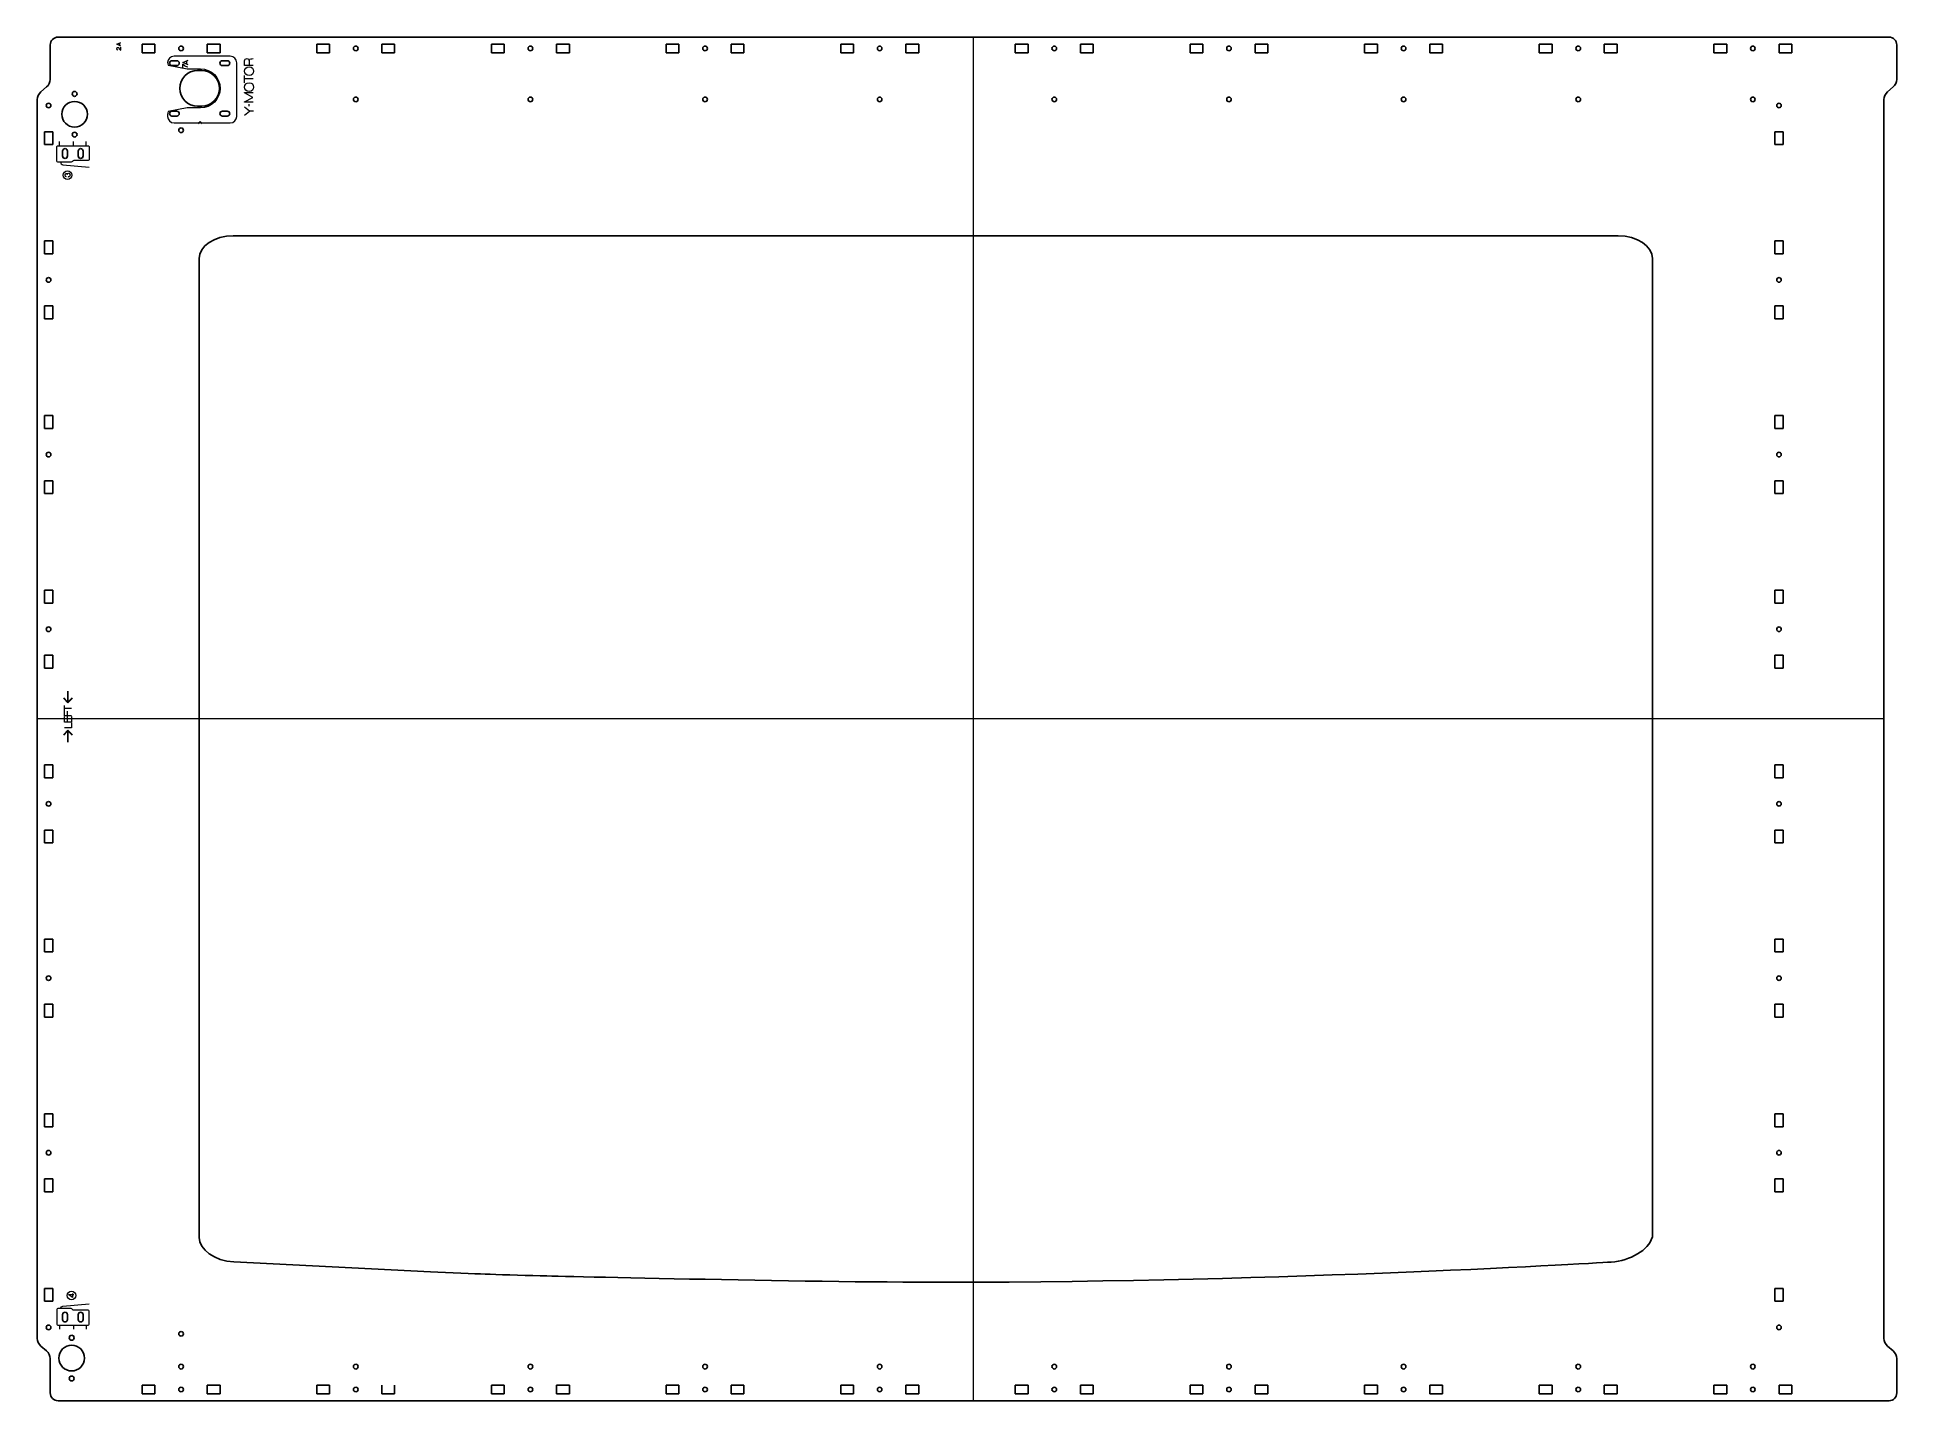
# Model space of a CAD drawing. Header units: millimetres. Extents: x 69 to 1212, y 13 to 851.
import ezdxf

# ---------------------------------------------------------------- set-up
doc = ezdxf.new("R2010")
doc.units = ezdxf.units.MM
for name, color, linetype, lineweight in [('Cuts', 1, 'Continuous', 0), ('Referance lines', 2, 'Continuous', 0), ('text', 5, 'Continuous', 0)]:
    doc.layers.add(name, color=color, linetype=linetype, lineweight=lineweight)

msp = doc.modelspace()

# ---------------------------------------------------------------- linework, layer by layer
at = {"layer": 'Cuts', "color": 1, "lineweight": 25}
for p, q in [((81.9, 850.7), (1207.3, 850.7)), ((133.6, 841.1), (133.6, 846.3)), ((133.6, 846.3), (141.5, 846.3)), ((141.5, 841.1), (141.5, 846.3)), ((173.6, 841.1), (173.6, 846.3)), ((173.6, 846.3), (181.5, 846.3)), ((181.5, 841.1), (181.5, 846.3)), ((241, 841.1), (241, 846.3)), ((241, 846.3), (248.8, 846.3)), ((248.8, 841.1), (248.8, 846.3)), ((281, 841.1), (281, 846.3)), ((281, 846.3), (288.8, 846.3)), ((288.8, 841.1), (288.8, 846.3)), ((348.3, 841.1), (348.3, 846.3)), ((348.3, 846.3), (356.2, 846.3)), ((356.2, 841.1), (356.2, 846.3)), ((388.3, 841.1), (388.3, 846.3)), ((388.3, 846.3), (396.2, 846.3)), ((396.2, 841.1), (396.2, 846.3)), ((455.6, 841.1), (455.6, 846.3)), ((455.6, 846.3), (463.5, 846.3)), ((463.5, 841.1), (463.5, 846.3)), ((495.6, 841.1), (495.6, 846.3)), ((495.6, 846.3), (503.5, 846.3)), ((503.5, 841.1), (503.5, 846.3)), ((563, 841.1), (563, 846.3)), ((563, 846.3), (570.9, 846.3)), ((570.9, 841.1), (570.9, 846.3)), ((603, 841.1), (603, 846.3)), ((603, 846.3), (610.9, 846.3)), ((610.9, 841.1), (610.9, 846.3)), ((670.3, 841.1), (670.3, 846.3)), ((670.3, 846.3), (678.2, 846.3)), ((678.2, 841.1), (678.2, 846.3)), ((710.3, 841.1), (710.3, 846.3)), ((710.3, 846.3), (718.2, 846.3)), ((718.2, 841.1), (718.2, 846.3)), ((777.7, 841.1), (777.7, 846.3)), ((777.7, 846.3), (785.5, 846.3)), ((785.5, 841.1), (785.5, 846.3)), ((817.7, 841.1), (817.7, 846.3)), ((817.7, 846.3), (825.5, 846.3)), ((825.5, 841.1), (825.5, 846.3)), ((885, 841.1), (885, 846.3)), ((885, 846.3), (892.9, 846.3)), ((892.9, 841.1), (892.9, 846.3)), ((925, 841.1), (925, 846.3)), ((925, 846.3), (932.9, 846.3)), ((932.9, 841.1), (932.9, 846.3)), ((992.3, 841.1), (992.3, 846.3)), ((992.3, 846.3), (1000.2, 846.3)), ((1000.2, 841.1), (1000.2, 846.3)), ((1032.3, 841.1), (1032.3, 846.3)), ((1032.3, 846.3), (1040.2, 846.3)), ((1040.2, 841.1), (1040.2, 846.3)), ((1099.7, 841.1), (1099.7, 846.3)), ((1099.7, 846.3), (1107.6, 846.3)), ((1107.6, 841.1), (1107.6, 846.3)), ((1139.7, 841.1), (1139.7, 846.3)), ((1139.7, 846.3), (1147.6, 846.3)), ((1147.6, 841.1), (1147.6, 846.3)), ((133.6, 841.1), (141.5, 841.1)), ((173.6, 841.1), (181.5, 841.1)), ((241, 841.1), (248.8, 841.1)), ((281, 841.1), (288.8, 841.1)), ((348.3, 841.1), (356.2, 841.1)), ((388.3, 841.1), (396.2, 841.1)), ((455.6, 841.1), (463.5, 841.1)), ((495.6, 841.1), (503.5, 841.1)), ((563, 841.1), (570.9, 841.1)), ((603, 841.1), (610.9, 841.1)), ((670.3, 841.1), (678.2, 841.1)), ((710.3, 841.1), (718.2, 841.1)), ((777.7, 841.1), (785.5, 841.1)), ((817.7, 841.1), (825.5, 841.1)), ((885, 841.1), (892.9, 841.1)), ((925, 841.1), (932.9, 841.1)), ((992.3, 841.1), (1000.2, 841.1)), ((1032.3, 841.1), (1040.2, 841.1)), ((1099.7, 841.1), (1107.6, 841.1)), ((1139.7, 841.1), (1147.6, 841.1)), ((69.1, 51), (69.1, 812.3)), ((1204.1, 51), (1204.1, 812.3)), ((78.7, 792.6), (73.5, 792.6)), ((73.5, 784.7), (73.5, 792.6)), ((78.7, 784.7), (78.7, 792.6)), ((1142.3, 792.6), (1137.1, 792.6)), ((1137.1, 784.7), (1137.1, 792.6)), ((1142.3, 784.7), (1142.3, 792.6)), ((78.7, 784.7), (73.5, 784.7)), ((1142.3, 784.7), (1137.1, 784.7)), ((78.7, 725.5), (73.5, 725.5)), ((73.5, 717.6), (73.5, 725.5)), ((78.7, 717.6), (78.7, 725.5)), ((400.4, 728.6), (406.6, 728.6)), ((1142.3, 725.5), (1137.1, 725.5)), ((1137.1, 717.6), (1137.1, 725.5)), ((1142.3, 717.6), (1142.3, 725.5)), ((78.7, 717.6), (73.5, 717.6)), ((1142.3, 717.6), (1137.1, 717.6)), ((78.7, 685.5), (73.5, 685.5)), ((73.5, 677.6), (73.5, 685.5)), ((78.7, 677.6), (73.5, 677.6)), ((78.7, 677.6), (78.7, 685.5)), ((1142.3, 685.5), (1137.1, 685.5)), ((1137.1, 677.6), (1137.1, 685.5)), ((1142.3, 677.6), (1137.1, 677.6)), ((1142.3, 677.6), (1142.3, 685.5)), ((78.7, 618.1), (73.5, 618.1)), ((73.5, 610.2), (73.5, 618.1)), ((78.7, 610.2), (78.7, 618.1)), ((1142.3, 618.1), (1137.1, 618.1)), ((1137.1, 618.1), (1137.1, 610.2)), ((1142.3, 610.2), (1142.3, 618.1)), ((78.7, 610.2), (73.5, 610.2)), ((1142.3, 610.2), (1137.1, 610.2)), ((78.7, 578.1), (73.5, 578.1)), ((73.5, 570.2), (73.5, 578.1)), ((78.7, 570.2), (78.7, 578.1)), ((1142.3, 578.1), (1137.1, 578.1)), ((1137.1, 570.2), (1137.1, 578.1)), ((1142.3, 570.2), (1142.3, 578.1)), ((78.7, 570.2), (73.5, 570.2)), ((1142.3, 570.2), (1137.1, 570.2)), ((78.7, 510.8), (73.5, 510.8)), ((73.5, 502.9), (73.5, 510.8)), ((78.7, 502.9), (78.7, 510.8)), ((1142.3, 510.8), (1137.1, 510.8)), ((1137.1, 502.9), (1137.1, 510.8)), ((1142.3, 502.9), (1142.3, 510.8)), ((78.7, 502.9), (73.5, 502.9)), ((1142.3, 502.9), (1137.1, 502.9)), ((78.7, 470.8), (73.5, 470.8)), ((73.5, 462.9), (73.5, 470.8)), ((78.7, 462.9), (78.7, 470.8)), ((1142.3, 470.8), (1137.1, 470.8)), ((1137.1, 462.9), (1137.1, 470.8)), ((1142.3, 462.9), (1142.3, 470.8)), ((78.7, 462.9), (73.5, 462.9)), ((1142.3, 462.9), (1137.1, 462.9)), ((78.7, 403.4), (73.5, 403.4)), ((73.5, 395.6), (73.5, 403.4)), ((78.7, 395.6), (78.7, 403.4)), ((1142.3, 403.4), (1137.1, 403.4)), ((1137.1, 395.6), (1137.1, 403.4)), ((1142.3, 395.6), (1142.3, 403.4)), ((78.7, 395.6), (73.5, 395.6)), ((1142.3, 395.6), (1137.1, 395.6)), ((78.7, 363.4), (73.5, 363.4)), ((73.5, 355.6), (73.5, 363.4)), ((78.7, 355.6), (73.5, 355.6)), ((78.7, 355.6), (78.7, 363.4)), ((1142.3, 363.4), (1137.1, 363.4)), ((1137.1, 355.6), (1137.1, 363.4)), ((1142.3, 355.6), (1137.1, 355.6)), ((1142.3, 355.6), (1142.3, 363.4)), ((78.7, 296.4), (73.5, 296.4)), ((73.5, 288.5), (73.5, 296.4)), ((78.7, 288.5), (73.5, 288.5)), ((78.7, 288.5), (78.7, 296.4)), ((1142.3, 296.4), (1137.1, 296.4)), ((1137.1, 288.5), (1137.1, 296.4)), ((1142.3, 288.5), (1137.1, 288.5)), ((1142.3, 288.5), (1142.3, 296.4)), ((78.7, 256.4), (73.5, 256.4)), ((73.5, 248.5), (73.5, 256.4)), ((78.7, 248.5), (78.7, 256.4)), ((1142.3, 256.4), (1137.1, 256.4)), ((1137.1, 248.5), (1137.1, 256.4)), ((1142.3, 248.5), (1142.3, 256.4)), ((78.7, 248.5), (73.5, 248.5)), ((1142.3, 248.5), (1137.1, 248.5)), ((78.7, 189), (73.5, 189)), ((73.5, 181.1), (73.5, 189)), ((78.7, 181.1), (78.7, 189)), ((1142.3, 189), (1137.1, 189)), ((1137.1, 181.1), (1137.1, 189)), ((1142.3, 181.1), (1142.3, 189)), ((78.7, 181.1), (73.5, 181.1)), ((1142.3, 181.1), (1137.1, 181.1)), ((78.7, 149), (73.5, 149)), ((73.5, 141.1), (73.5, 149)), ((78.7, 141.1), (78.7, 149)), ((1142.3, 149), (1137.1, 149)), ((1137.1, 141.1), (1137.1, 149)), ((1142.3, 141.1), (1142.3, 149)), ((78.7, 141.1), (73.5, 141.1)), ((1142.3, 141.1), (1137.1, 141.1)), ((78.7, 81.7), (73.5, 81.7)), ((73.5, 73.8), (73.5, 81.7)), ((78.7, 73.8), (78.7, 81.7)), ((1142.3, 81.7), (1137.1, 81.7)), ((1137.1, 73.8), (1137.1, 81.7)), ((1142.3, 73.8), (1142.3, 81.7)), ((78.7, 73.8), (73.5, 73.8)), ((1142.3, 73.8), (1137.1, 73.8)), ((81.9, 12.7), (1207.3, 12.7)), ((133.6, 17), (133.6, 22.2)), ((133.6, 22.2), (141.5, 22.2)), ((133.6, 17), (141.5, 17)), ((141.5, 17), (141.5, 22.2)), ((173.6, 17), (173.6, 22.2)), ((173.6, 22.2), (181.5, 22.2)), ((173.6, 17), (181.5, 17)), ((181.5, 17), (181.5, 22.2)), ((241, 17), (241, 22.2)), ((241, 22.2), (248.8, 22.2)), ((241, 17), (248.8, 17)), ((248.8, 17), (248.8, 22.2)), ((281, 17), (281, 22.2)), ((281, 17), (288.8, 17)), ((288.8, 17), (288.8, 22.2)), ((348.3, 17), (348.3, 22.2)), ((348.3, 22.2), (356.2, 22.2)), ((348.3, 17), (356.2, 17)), ((356.2, 17), (356.2, 22.2)), ((388.3, 17), (388.3, 22.2)), ((388.3, 22.2), (396.2, 22.2)), ((388.3, 17), (396.2, 17)), ((396.2, 17), (396.2, 22.2)), ((455.6, 17), (455.6, 22.2)), ((455.6, 22.2), (463.5, 22.2)), ((455.6, 17), (463.5, 17)), ((463.5, 17), (463.5, 22.2)), ((495.6, 17), (495.6, 22.2)), ((495.6, 22.2), (503.5, 22.2)), ((495.6, 17), (503.5, 17)), ((503.5, 17), (503.5, 22.2)), ((563, 17), (563, 22.2)), ((563, 22.2), (570.9, 22.2)), ((563, 17), (570.9, 17)), ((570.9, 17), (570.9, 22.2)), ((603, 17), (603, 22.2)), ((603, 22.2), (610.9, 22.2)), ((603, 17), (610.9, 17)), ((610.9, 17), (610.9, 22.2)), ((670.3, 17), (670.3, 22.2)), ((670.3, 22.2), (678.2, 22.2)), ((670.3, 17), (678.2, 17)), ((678.2, 17), (678.2, 22.2)), ((710.3, 17), (710.3, 22.2)), ((710.3, 22.2), (718.2, 22.2)), ((710.3, 17), (718.2, 17)), ((718.2, 17), (718.2, 22.2)), ((777.7, 17), (777.7, 22.2)), ((777.7, 22.2), (785.5, 22.2)), ((777.7, 17), (785.5, 17)), ((785.5, 17), (785.5, 22.2)), ((817.7, 17), (817.7, 22.2)), ((817.7, 22.2), (825.5, 22.2)), ((817.7, 17), (825.5, 17)), ((825.5, 17), (825.5, 22.2)), ((885, 17), (885, 22.2)), ((885, 22.2), (892.9, 22.2)), ((885, 17), (892.9, 17)), ((892.9, 17), (892.9, 22.2)), ((925, 17), (925, 22.2)), ((925, 22.2), (932.9, 22.2)), ((925, 17), (932.9, 17)), ((932.9, 17), (932.9, 22.2)), ((992.3, 17), (992.3, 22.2)), ((992.3, 22.2), (1000.2, 22.2)), ((992.3, 17), (1000.2, 17)), ((1000.2, 17), (1000.2, 22.2)), ((1032.3, 17), (1032.3, 22.2)), ((1032.3, 22.2), (1040.2, 22.2)), ((1032.3, 17), (1040.2, 17)), ((1040.2, 17), (1040.2, 22.2)), ((1099.7, 17), (1099.7, 22.2)), ((1099.7, 22.2), (1107.6, 22.2)), ((1099.7, 17), (1107.6, 17)), ((1107.6, 17), (1107.6, 22.2)), ((1139.7, 17), (1139.7, 22.2)), ((1139.7, 22.2), (1147.6, 22.2)), ((1139.7, 17), (1147.6, 17)), ((1147.6, 17), (1147.6, 22.2))]:
    msp.add_line(p, q, dxfattribs=at)
for points in [[(77.1, 845.9), (77.1, 824.7), (77.1, 824.7)], [(374.7, 850.7), (81.9, 850.7)], [(1207.3, 850.7), (914.5, 850.7)], [(1212.1, 824.7), (1212.1, 845.9)], [(151.9, 836.2), (154.9, 836.2), (154.9, 836.2)], [(182.9, 836.2), (185.9, 836.2), (185.9, 836.2)], [(154.9, 833.2), (151.9, 833.2)], [(167.7, 830.2), (170.2, 830.2), (170.2, 830.2)], [(185.9, 833.2), (182.9, 833.2)], [(69.1, 812.3), (69.1, 603.3)], [(74.9, 820.1), (71.3, 817)], [(1204.1, 603.3), (1204.1, 812.3)], [(1206.3, 817), (1209.9, 820.1)], [(151.9, 805.2), (154.9, 805.2), (154.9, 805.2)], [(154.9, 802.2), (151.9, 802.2)], [(170.2, 808.3), (167.7, 808.3)], [(182.9, 805.2), (185.9, 805.2), (185.9, 805.2)], [(185.9, 802.2), (182.9, 802.2)], [(84.7, 780.7), (84.7, 777.7)], [(87.7, 777.7), (87.7, 780.7), (87.7, 780.7)], [(94.3, 780.7), (94.3, 777.7)], [(97.3, 777.7), (97.3, 780.7), (97.3, 780.7)], [(189.6, 728.6), (400.4, 728.6)], [(406.6, 728.6), (1040.8, 728.6)], [(168.6, 113.1), (168.6, 714.6)], [(1061.9, 714.6), (1061.9, 113.1), (1061.7, 113)], [(69.1, 260), (69.1, 51)], [(1204.1, 51), (1204.1, 260)], [(310.8, 92), (189.9, 98)], [(84.7, 65.6), (84.7, 62.6)], [(87.7, 62.6), (87.7, 65.6), (87.7, 65.6)], [(94.3, 65.6), (94.3, 62.6)], [(97.3, 62.6), (97.3, 65.6), (97.3, 65.6)], [(71.3, 46.3), (74.9, 43.3)], [(1209.9, 43.3), (1206.3, 46.3)], [(77.1, 38.6), (77.1, 17.5)], [(1212.1, 17.5), (1212.1, 38.6)], [(81.9, 12.7), (374.7, 12.7)], [(914.5, 12.7), (1207.3, 12.7)]]:
    msp.add_lwpolyline(points, dxfattribs=at)
for points in [[(81.9, 850.7), (79.3, 850.7), (77.1, 848.5), (77.1, 845.9)], [(1212.1, 845.9), (1212.1, 848.5), (1209.9, 850.7), (1207.3, 850.7)], [(150.4, 834.7), (150.4, 835.5), (151.1, 836.2), (151.9, 836.2)], [(151.9, 833.2), (151.1, 833.2), (150.4, 833.9), (150.4, 834.7)], [(154.9, 836.2), (155.8, 836.2), (156.4, 835.5), (156.4, 834.7)], [(156.4, 834.7), (156.4, 833.9), (155.8, 833.2), (154.9, 833.2)], [(156.1, 843.7), (156.1, 844.5), (156.8, 845.2), (157.6, 845.2)], [(157.6, 842.3), (156.8, 842.3), (156.1, 842.9), (156.1, 843.7)], [(157.6, 845.2), (158.3, 845.2), (159, 844.5), (159, 843.7)], [(159, 843.7), (159, 842.9), (158.3, 842.3), (157.6, 842.3)], [(181.4, 834.7), (181.4, 835.5), (182.1, 836.2), (182.9, 836.2)], [(182.9, 833.2), (182.1, 833.2), (181.4, 833.9), (181.4, 834.7)], [(185.9, 836.2), (186.8, 836.2), (187.4, 835.5), (187.4, 834.7)], [(187.4, 834.7), (187.4, 833.9), (186.8, 833.2), (185.9, 833.2)], [(263.5, 843.7), (263.5, 844.5), (264.1, 845.2), (264.9, 845.2)], [(264.9, 842.3), (264.1, 842.3), (263.5, 842.9), (263.5, 843.7)], [(264.9, 845.2), (265.7, 845.2), (266.3, 844.5), (266.3, 843.7)], [(266.3, 843.7), (266.3, 842.9), (265.7, 842.3), (264.9, 842.3)], [(370.8, 843.7), (370.8, 844.5), (371.5, 845.2), (372.2, 845.2)], [(372.2, 842.3), (371.5, 842.3), (370.8, 842.9), (370.8, 843.7)], [(372.2, 845.2), (373, 845.2), (373.7, 844.5), (373.7, 843.7)], [(373.7, 843.7), (373.7, 842.9), (373, 842.3), (372.2, 842.3)], [(478.2, 843.7), (478.2, 844.5), (478.8, 845.2), (479.6, 845.2)], [(479.6, 842.3), (478.8, 842.3), (478.2, 842.9), (478.2, 843.7)], [(479.6, 845.2), (480.4, 845.2), (481, 844.5), (481, 843.7)], [(481, 843.7), (481, 842.9), (480.4, 842.3), (479.6, 842.3)], [(585.5, 843.7), (585.5, 844.5), (586.1, 845.2), (586.9, 845.2)], [(586.9, 842.3), (586.1, 842.3), (585.5, 842.9), (585.5, 843.7)], [(586.9, 845.2), (587.7, 845.2), (588.3, 844.5), (588.3, 843.7)], [(588.3, 843.7), (588.3, 842.9), (587.7, 842.3), (586.9, 842.3)], [(692.8, 843.7), (692.8, 844.5), (693.5, 845.2), (694.3, 845.2)], [(694.3, 842.3), (693.5, 842.3), (692.8, 842.9), (692.8, 843.7)], [(694.3, 845.2), (695, 845.2), (695.7, 844.5), (695.7, 843.7)], [(695.7, 843.7), (695.7, 842.9), (695, 842.3), (694.3, 842.3)], [(800.2, 843.7), (800.2, 844.5), (800.8, 845.2), (801.6, 845.2)], [(801.6, 842.3), (800.8, 842.3), (800.2, 842.9), (800.2, 843.7)], [(801.6, 845.2), (802.4, 845.2), (803, 844.5), (803, 843.7)], [(803, 843.7), (803, 842.9), (802.4, 842.3), (801.6, 842.3)], [(907.5, 843.7), (907.5, 844.5), (908.2, 845.2), (908.9, 845.2)], [(908.9, 842.3), (908.2, 842.3), (907.5, 842.9), (907.5, 843.7)], [(908.9, 845.2), (909.7, 845.2), (910.4, 844.5), (910.4, 843.7)], [(910.4, 843.7), (910.4, 842.9), (909.7, 842.3), (908.9, 842.3)], [(1014.9, 843.7), (1014.9, 844.5), (1015.5, 845.2), (1016.3, 845.2)], [(1016.3, 842.3), (1015.5, 842.3), (1014.9, 842.9), (1014.9, 843.7)], [(1016.3, 845.2), (1017.1, 845.2), (1017.7, 844.5), (1017.7, 843.7)], [(1017.7, 843.7), (1017.7, 842.9), (1017.1, 842.3), (1016.3, 842.3)], [(1122.2, 843.7), (1122.2, 844.5), (1122.8, 845.2), (1123.6, 845.2)], [(1123.6, 842.3), (1122.8, 842.3), (1122.2, 842.9), (1122.2, 843.7)], [(1123.6, 845.2), (1124.4, 845.2), (1125, 844.5), (1125, 843.7)], [(1125, 843.7), (1125, 842.9), (1124.4, 842.3), (1123.6, 842.3)], [(77.1, 824.7), (77.1, 823.1), (76.1, 821.1), (74.9, 820.1)], [(156.7, 819.2), (156.7, 825.2), (161.6, 830.2), (167.7, 830.2)], [(170.2, 830.2), (176.2, 830.2), (181.1, 825.2), (181.1, 819.2)], [(1209.9, 820.1), (1211.1, 821.1), (1212.1, 823.1), (1212.1, 824.7)], [(71.3, 817), (70.1, 816), (69.1, 813.9), (69.1, 812.3)], [(92.1, 817.3), (91.3, 817.3), (90.6, 816.7), (90.6, 815.8)], [(90.6, 815.8), (90.6, 815), (91.3, 814.3), (92.1, 814.3)], [(93.6, 815.8), (93.6, 816.7), (92.9, 817.3), (92.1, 817.3)], [(92.1, 814.3), (92.9, 814.3), (93.6, 815), (93.6, 815.8)], [(167.7, 808.3), (161.6, 808.3), (156.7, 813.2), (156.7, 819.2)], [(181.1, 819.2), (181.1, 813.2), (176.2, 808.3), (170.2, 808.3)], [(263.5, 812.5), (263.5, 813.3), (264.1, 813.9), (264.9, 813.9)], [(264.9, 811), (264.1, 811), (263.5, 811.7), (263.5, 812.5)], [(264.9, 813.9), (265.7, 813.9), (266.3, 813.3), (266.3, 812.5)], [(266.3, 812.5), (266.3, 811.7), (265.7, 811), (264.9, 811)], [(370.8, 812.5), (370.8, 813.3), (371.5, 813.9), (372.2, 813.9)], [(372.2, 811), (371.5, 811), (370.8, 811.7), (370.8, 812.5)], [(372.2, 813.9), (373, 813.9), (373.7, 813.3), (373.7, 812.5)], [(373.7, 812.5), (373.7, 811.7), (373, 811), (372.2, 811)], [(478.2, 812.5), (478.2, 813.3), (478.8, 813.9), (479.6, 813.9)], [(479.6, 811), (478.8, 811), (478.2, 811.7), (478.2, 812.5)], [(479.6, 813.9), (480.4, 813.9), (481, 813.3), (481, 812.5)], [(481, 812.5), (481, 811.7), (480.4, 811), (479.6, 811)], [(585.5, 812.5), (585.5, 813.3), (586.1, 813.9), (586.9, 813.9)], [(586.9, 811), (586.1, 811), (585.5, 811.7), (585.5, 812.5)], [(586.9, 813.9), (587.7, 813.9), (588.3, 813.3), (588.3, 812.5)], [(588.3, 812.5), (588.3, 811.7), (587.7, 811), (586.9, 811)], [(692.8, 812.5), (692.8, 813.3), (693.5, 813.9), (694.3, 813.9)], [(694.3, 811), (693.5, 811), (692.8, 811.7), (692.8, 812.5)], [(694.3, 813.9), (695, 813.9), (695.7, 813.3), (695.7, 812.5)], [(695.7, 812.5), (695.7, 811.7), (695, 811), (694.3, 811)], [(800.2, 812.5), (800.2, 813.3), (800.8, 813.9), (801.6, 813.9)], [(801.6, 811), (800.8, 811), (800.2, 811.7), (800.2, 812.5)], [(801.6, 813.9), (802.4, 813.9), (803, 813.3), (803, 812.5)], [(803, 812.5), (803, 811.7), (802.4, 811), (801.6, 811)], [(907.5, 812.5), (907.5, 813.3), (908.2, 813.9), (908.9, 813.9)], [(908.9, 811), (908.2, 811), (907.5, 811.7), (907.5, 812.5)], [(908.9, 813.9), (909.7, 813.9), (910.4, 813.3), (910.4, 812.5)], [(910.4, 812.5), (910.4, 811.7), (909.7, 811), (908.9, 811)], [(1014.9, 812.5), (1014.9, 813.3), (1015.5, 813.9), (1016.3, 813.9)], [(1016.3, 811), (1015.5, 811), (1014.9, 811.7), (1014.9, 812.5)], [(1016.3, 813.9), (1017.1, 813.9), (1017.7, 813.3), (1017.7, 812.5)], [(1017.7, 812.5), (1017.7, 811.7), (1017.1, 811), (1016.3, 811)], [(1122.2, 812.5), (1122.2, 813.3), (1122.8, 813.9), (1123.6, 813.9)], [(1123.6, 811), (1122.8, 811), (1122.2, 811.7), (1122.2, 812.5)], [(1123.6, 813.9), (1124.4, 813.9), (1125, 813.3), (1125, 812.5)], [(1125, 812.5), (1125, 811.7), (1124.4, 811), (1123.6, 811)], [(1204.1, 812.3), (1204.1, 813.9), (1205.1, 816), (1206.3, 817)], [(74.7, 808.7), (74.7, 809.5), (75.3, 810.1), (76.1, 810.1)], [(76.1, 807.3), (75.3, 807.3), (74.7, 807.9), (74.7, 808.7)], [(76.1, 810.1), (76.9, 810.1), (77.5, 809.5), (77.5, 808.7)], [(77.5, 808.7), (77.5, 807.9), (76.9, 807.3), (76.1, 807.3)], [(92.1, 811.2), (87.7, 811.2), (84.2, 807.7), (84.2, 803.3)], [(84.2, 803.3), (84.2, 799), (87.7, 795.4), (92.1, 795.4)], [(100, 803.3), (100, 807.7), (96.5, 811.2), (92.1, 811.2)], [(92.1, 795.4), (96.5, 795.4), (100, 799), (100, 803.3)], [(150.4, 803.7), (150.4, 804.5), (151.1, 805.2), (151.9, 805.2)], [(151.9, 802.2), (151.1, 802.2), (150.4, 802.9), (150.4, 803.7)], [(154.9, 805.2), (155.8, 805.2), (156.4, 804.5), (156.4, 803.7)], [(156.4, 803.7), (156.4, 802.9), (155.8, 802.2), (154.9, 802.2)], [(181.4, 803.7), (181.4, 804.5), (182.1, 805.2), (182.9, 805.2)], [(182.9, 802.2), (182.1, 802.2), (181.4, 802.9), (181.4, 803.7)], [(185.9, 805.2), (186.8, 805.2), (187.4, 804.5), (187.4, 803.7)], [(187.4, 803.7), (187.4, 802.9), (186.8, 802.2), (185.9, 802.2)], [(1138.3, 808.7), (1138.3, 809.5), (1138.9, 810.1), (1139.7, 810.1)], [(1139.7, 807.3), (1138.9, 807.3), (1138.3, 807.9), (1138.3, 808.7)], [(1139.7, 810.1), (1140.5, 810.1), (1141.1, 809.5), (1141.1, 808.7)], [(1141.1, 808.7), (1141.1, 807.9), (1140.5, 807.3), (1139.7, 807.3)], [(92.1, 792.3), (91.3, 792.3), (90.6, 791.7), (90.6, 790.8)], [(90.6, 790.8), (90.6, 790), (91.3, 789.3), (92.1, 789.3)], [(93.6, 790.8), (93.6, 791.7), (92.9, 792.3), (92.1, 792.3)], [(92.1, 789.3), (92.9, 789.3), (93.6, 790), (93.6, 790.8)], [(156.1, 793.5), (156.1, 794.2), (156.8, 794.9), (157.6, 794.9)], [(157.6, 792), (156.8, 792), (156.1, 792.7), (156.1, 793.5)], [(157.6, 794.9), (158.3, 794.9), (159, 794.2), (159, 793.5)], [(159, 793.5), (159, 792.7), (158.3, 792), (157.6, 792)], [(86.2, 782.2), (85.4, 782.2), (84.7, 781.5), (84.7, 780.7)], [(84.7, 777.7), (84.7, 776.8), (85.4, 776.2), (86.2, 776.2)], [(87.7, 780.7), (87.7, 781.5), (87.1, 782.2), (86.2, 782.2)], [(86.2, 776.2), (87.1, 776.2), (87.7, 776.8), (87.7, 777.7)], [(95.8, 782.2), (95, 782.2), (94.3, 781.5), (94.3, 780.7)], [(94.3, 777.7), (94.3, 776.8), (95, 776.2), (95.8, 776.2)], [(97.3, 780.7), (97.3, 781.5), (96.7, 782.2), (95.8, 782.2)], [(95.8, 776.2), (96.7, 776.2), (97.3, 776.8), (97.3, 777.7)], [(168.6, 714.6), (168.6, 722.3), (178, 728.6), (189.6, 728.6)], [(1040.8, 728.6), (1052.5, 728.6), (1061.9, 722.3), (1061.9, 714.6)], [(74.7, 701.5), (74.7, 702.3), (75.3, 702.9), (76.1, 702.9)], [(76.1, 700.1), (75.3, 700.1), (74.7, 700.7), (74.7, 701.5)], [(76.1, 702.9), (76.9, 702.9), (77.5, 702.3), (77.5, 701.5)], [(77.5, 701.5), (77.5, 700.7), (76.9, 700.1), (76.1, 700.1)], [(1138.3, 701.5), (1138.3, 702.3), (1138.9, 702.9), (1139.7, 702.9)], [(1139.7, 700.1), (1138.9, 700.1), (1138.3, 700.7), (1138.3, 701.5)], [(1139.7, 702.9), (1140.5, 702.9), (1141.1, 702.3), (1141.1, 701.5)], [(1141.1, 701.5), (1141.1, 700.7), (1140.5, 700.1), (1139.7, 700.1)], [(74.7, 594.2), (74.7, 595), (75.3, 595.6), (76.1, 595.6)], [(76.1, 595.6), (76.9, 595.6), (77.5, 595), (77.5, 594.2)], [(1138.3, 594.2), (1138.3, 595), (1138.9, 595.6), (1139.7, 595.6)], [(1139.7, 595.6), (1140.5, 595.6), (1141.1, 595), (1141.1, 594.2)], [(76.1, 592.7), (75.3, 592.7), (74.7, 593.4), (74.7, 594.2)], [(77.5, 594.2), (77.5, 593.4), (76.9, 592.7), (76.1, 592.7)], [(1139.7, 592.7), (1138.9, 592.7), (1138.3, 593.4), (1138.3, 594.2)], [(1141.1, 594.2), (1141.1, 593.4), (1140.5, 592.7), (1139.7, 592.7)], [(74.7, 486.8), (74.7, 487.6), (75.3, 488.3), (76.1, 488.3)], [(76.1, 485.4), (75.3, 485.4), (74.7, 486), (74.7, 486.8)], [(76.1, 488.3), (76.9, 488.3), (77.5, 487.6), (77.5, 486.8)], [(77.5, 486.8), (77.5, 486), (76.9, 485.4), (76.1, 485.4)], [(1138.3, 486.8), (1138.3, 487.6), (1138.9, 488.3), (1139.7, 488.3)], [(1139.7, 485.4), (1138.9, 485.4), (1138.3, 486), (1138.3, 486.8)], [(1139.7, 488.3), (1140.5, 488.3), (1141.1, 487.6), (1141.1, 486.8)], [(1141.1, 486.8), (1141.1, 486), (1140.5, 485.4), (1139.7, 485.4)], [(74.7, 379.5), (74.7, 380.3), (75.3, 380.9), (76.1, 380.9)], [(76.1, 378.1), (75.3, 378.1), (74.7, 378.7), (74.7, 379.5)], [(76.1, 380.9), (76.9, 380.9), (77.5, 380.3), (77.5, 379.5)], [(77.5, 379.5), (77.5, 378.7), (76.9, 378.1), (76.1, 378.1)], [(1138.3, 379.5), (1138.3, 380.3), (1138.9, 380.9), (1139.7, 380.9)], [(1139.7, 378.1), (1138.9, 378.1), (1138.3, 378.7), (1138.3, 379.5)], [(1139.7, 380.9), (1140.5, 380.9), (1141.1, 380.3), (1141.1, 379.5)], [(1141.1, 379.5), (1141.1, 378.7), (1140.5, 378.1), (1139.7, 378.1)], [(74.7, 272.4), (74.7, 273.2), (75.3, 273.8), (76.1, 273.8)], [(76.1, 271), (75.3, 271), (74.7, 271.6), (74.7, 272.4)], [(76.1, 273.8), (76.9, 273.8), (77.5, 273.2), (77.5, 272.4)], [(77.5, 272.4), (77.5, 271.6), (76.9, 271), (76.1, 271)], [(1138.3, 272.4), (1138.3, 273.2), (1138.9, 273.8), (1139.7, 273.8)], [(1139.7, 271), (1138.9, 271), (1138.3, 271.6), (1138.3, 272.4)], [(1139.7, 273.8), (1140.5, 273.8), (1141.1, 273.2), (1141.1, 272.4)], [(1141.1, 272.4), (1141.1, 271.6), (1140.5, 271), (1139.7, 271)], [(74.7, 165.1), (74.7, 165.9), (75.3, 166.5), (76.1, 166.5)], [(76.1, 163.7), (75.3, 163.7), (74.7, 164.3), (74.7, 165.1)], [(76.1, 166.5), (76.9, 166.5), (77.5, 165.9), (77.5, 165.1)], [(77.5, 165.1), (77.5, 164.3), (76.9, 163.7), (76.1, 163.7)], [(1138.3, 165.1), (1138.3, 165.9), (1138.9, 166.5), (1139.7, 166.5)], [(1139.7, 163.7), (1138.9, 163.7), (1138.3, 164.3), (1138.3, 165.1)], [(1139.7, 166.5), (1140.5, 166.5), (1141.1, 165.9), (1141.1, 165.1)], [(1141.1, 165.1), (1141.1, 164.3), (1140.5, 163.7), (1139.7, 163.7)], [(189.9, 98), (178.2, 98.6), (168.6, 105.5), (168.6, 113.1)], [(1061.7, 113), (1059.6, 105.4), (1048.2, 98.7), (1036.5, 97.9)], [(344.5, 90.5), (337.7, 90.7), (322.5, 91.4), (310.8, 92)], [(1036.5, 97.9), (1036.5, 97.9), (836.8, 85.5), (627.5, 85.5)], [(378.3, 89.5), (366.5, 89.8), (351.3, 90.3), (344.5, 90.5)], [(627.5, 85.5), (539.8, 85.5), (378.3, 89.5), (378.3, 89.5)], [(74.7, 57.7), (74.7, 58.5), (75.3, 59.2), (76.1, 59.2)], [(76.1, 56.3), (75.3, 56.3), (74.7, 57), (74.7, 57.7)], [(76.1, 59.2), (76.9, 59.2), (77.5, 58.5), (77.5, 57.7)], [(77.5, 57.7), (77.5, 57), (76.9, 56.3), (76.1, 56.3)], [(86.2, 67.1), (85.4, 67.1), (84.7, 66.4), (84.7, 65.6)], [(84.7, 62.6), (84.7, 61.7), (85.4, 61.1), (86.2, 61.1)], [(87.7, 65.6), (87.7, 66.4), (87.1, 67.1), (86.2, 67.1)], [(86.2, 61.1), (87.1, 61.1), (87.7, 61.7), (87.7, 62.6)], [(95.8, 67.1), (95, 67.1), (94.3, 66.4), (94.3, 65.6)], [(94.3, 62.6), (94.3, 61.7), (95, 61.1), (95.8, 61.1)], [(97.3, 65.6), (97.3, 66.4), (96.7, 67.1), (95.8, 67.1)], [(95.8, 61.1), (96.7, 61.1), (97.3, 61.7), (97.3, 62.6)], [(1138.3, 57.7), (1138.3, 58.5), (1138.9, 59.2), (1139.7, 59.2)], [(1139.7, 56.3), (1138.9, 56.3), (1138.3, 57), (1138.3, 57.7)], [(1139.7, 59.2), (1140.5, 59.2), (1141.1, 58.5), (1141.1, 57.7)], [(1141.1, 57.7), (1141.1, 57), (1140.5, 56.3), (1139.7, 56.3)], [(69.1, 51), (69.1, 49.4), (70.1, 47.3), (71.3, 46.3)], [(90.3, 46.8), (85.9, 46.8), (82.4, 43.3), (82.4, 38.9)], [(90.3, 52.9), (89.4, 52.9), (88.8, 52.3), (88.8, 51.4)], [(88.8, 51.4), (88.8, 50.6), (89.4, 49.9), (90.3, 49.9)], [(91.8, 51.4), (91.8, 52.3), (91.1, 52.9), (90.3, 52.9)], [(90.3, 49.9), (91.1, 49.9), (91.8, 50.6), (91.8, 51.4)], [(98.2, 38.9), (98.2, 43.3), (94.6, 46.8), (90.3, 46.8)], [(156.1, 53.8), (156.1, 54.6), (156.8, 55.2), (157.6, 55.2)], [(157.6, 52.4), (156.8, 52.4), (156.1, 53), (156.1, 53.8)], [(157.6, 55.2), (158.3, 55.2), (159, 54.6), (159, 53.8)], [(159, 53.8), (159, 53), (158.3, 52.4), (157.6, 52.4)], [(1206.3, 46.3), (1205.1, 47.3), (1204.1, 49.4), (1204.1, 51)], [(74.9, 43.3), (76.1, 42.3), (77.1, 40.2), (77.1, 38.6)], [(82.4, 38.9), (82.4, 34.6), (85.9, 31), (90.3, 31)], [(90.3, 31), (94.6, 31), (98.2, 34.6), (98.2, 38.9)], [(156.1, 33.7), (156.1, 34.5), (156.8, 35.1), (157.6, 35.1)], [(157.6, 35.1), (158.3, 35.1), (159, 34.5), (159, 33.7)], [(263.5, 33.7), (263.5, 34.5), (264.1, 35.1), (264.9, 35.1)], [(264.9, 35.1), (265.7, 35.1), (266.3, 34.5), (266.3, 33.7)], [(370.8, 33.7), (370.8, 34.5), (371.5, 35.1), (372.2, 35.1)], [(372.2, 35.1), (373, 35.1), (373.7, 34.5), (373.7, 33.7)], [(478.2, 33.7), (478.2, 34.5), (478.8, 35.1), (479.6, 35.1)], [(479.6, 35.1), (480.4, 35.1), (481, 34.5), (481, 33.7)], [(585.5, 33.7), (585.5, 34.5), (586.1, 35.1), (586.9, 35.1)], [(586.9, 35.1), (587.7, 35.1), (588.3, 34.5), (588.3, 33.7)], [(692.8, 33.7), (692.8, 34.5), (693.5, 35.1), (694.3, 35.1)], [(694.3, 35.1), (695, 35.1), (695.7, 34.5), (695.7, 33.7)], [(800.2, 33.7), (800.2, 34.5), (800.8, 35.1), (801.6, 35.1)], [(801.6, 35.1), (802.4, 35.1), (803, 34.5), (803, 33.7)], [(907.5, 33.7), (907.5, 34.5), (908.2, 35.1), (908.9, 35.1)], [(908.9, 35.1), (909.7, 35.1), (910.4, 34.5), (910.4, 33.7)], [(1014.9, 33.7), (1014.9, 34.5), (1015.5, 35.1), (1016.3, 35.1)], [(1016.3, 35.1), (1017.1, 35.1), (1017.7, 34.5), (1017.7, 33.7)], [(1122.2, 33.7), (1122.2, 34.5), (1122.8, 35.1), (1123.6, 35.1)], [(1123.6, 35.1), (1124.4, 35.1), (1125, 34.5), (1125, 33.7)], [(1212.1, 38.6), (1212.1, 40.2), (1211.1, 42.3), (1209.9, 43.3)], [(90.3, 27.9), (89.4, 27.9), (88.8, 27.3), (88.8, 26.4)], [(88.8, 26.4), (88.8, 25.6), (89.4, 24.9), (90.3, 24.9)], [(91.8, 26.4), (91.8, 27.3), (91.1, 27.9), (90.3, 27.9)], [(90.3, 24.9), (91.1, 24.9), (91.8, 25.6), (91.8, 26.4)], [(157.6, 32.2), (156.8, 32.2), (156.1, 32.9), (156.1, 33.7)], [(159, 33.7), (159, 32.9), (158.3, 32.2), (157.6, 32.2)], [(264.9, 32.2), (264.1, 32.2), (263.5, 32.9), (263.5, 33.7)], [(266.3, 33.7), (266.3, 32.9), (265.7, 32.2), (264.9, 32.2)], [(372.2, 32.2), (371.5, 32.2), (370.8, 32.9), (370.8, 33.7)], [(373.7, 33.7), (373.7, 32.9), (373, 32.2), (372.2, 32.2)], [(479.6, 32.2), (478.8, 32.2), (478.2, 32.9), (478.2, 33.7)], [(481, 33.7), (481, 32.9), (480.4, 32.2), (479.6, 32.2)], [(586.9, 32.2), (586.1, 32.2), (585.5, 32.9), (585.5, 33.7)], [(588.3, 33.7), (588.3, 32.9), (587.7, 32.2), (586.9, 32.2)], [(694.3, 32.2), (693.5, 32.2), (692.8, 32.9), (692.8, 33.7)], [(695.7, 33.7), (695.7, 32.9), (695, 32.2), (694.3, 32.2)], [(801.6, 32.2), (800.8, 32.2), (800.2, 32.9), (800.2, 33.7)], [(803, 33.7), (803, 32.9), (802.4, 32.2), (801.6, 32.2)], [(908.9, 32.2), (908.2, 32.2), (907.5, 32.9), (907.5, 33.7)], [(910.4, 33.7), (910.4, 32.9), (909.7, 32.2), (908.9, 32.2)], [(1016.3, 32.2), (1015.5, 32.2), (1014.9, 32.9), (1014.9, 33.7)], [(1017.7, 33.7), (1017.7, 32.9), (1017.1, 32.2), (1016.3, 32.2)], [(1123.6, 32.2), (1122.8, 32.2), (1122.2, 32.9), (1122.2, 33.7)], [(1125, 33.7), (1125, 32.9), (1124.4, 32.2), (1123.6, 32.2)], [(77.1, 17.5), (77.1, 14.8), (79.3, 12.7), (81.9, 12.7)], [(156.1, 19.6), (156.1, 20.4), (156.8, 21), (157.6, 21)], [(157.6, 18.2), (156.8, 18.2), (156.1, 18.8), (156.1, 19.6)], [(157.6, 21), (158.3, 21), (159, 20.4), (159, 19.6)], [(159, 19.6), (159, 18.8), (158.3, 18.2), (157.6, 18.2)], [(263.5, 19.6), (263.5, 20.4), (264.1, 21), (264.9, 21)], [(264.9, 18.2), (264.1, 18.2), (263.5, 18.8), (263.5, 19.6)], [(264.9, 21), (265.7, 21), (266.3, 20.4), (266.3, 19.6)], [(266.3, 19.6), (266.3, 18.8), (265.7, 18.2), (264.9, 18.2)], [(370.8, 19.6), (370.8, 20.4), (371.5, 21), (372.2, 21)], [(372.2, 18.2), (371.5, 18.2), (370.8, 18.8), (370.8, 19.6)], [(372.2, 21), (373, 21), (373.7, 20.4), (373.7, 19.6)], [(373.7, 19.6), (373.7, 18.8), (373, 18.2), (372.2, 18.2)], [(478.2, 19.6), (478.2, 20.4), (478.8, 21), (479.6, 21)], [(479.6, 18.2), (478.8, 18.2), (478.2, 18.8), (478.2, 19.6)], [(479.6, 21), (480.4, 21), (481, 20.4), (481, 19.6)], [(481, 19.6), (481, 18.8), (480.4, 18.2), (479.6, 18.2)], [(585.5, 19.6), (585.5, 20.4), (586.1, 21), (586.9, 21)], [(586.9, 18.2), (586.1, 18.2), (585.5, 18.8), (585.5, 19.6)], [(586.9, 21), (587.7, 21), (588.3, 20.4), (588.3, 19.6)], [(588.3, 19.6), (588.3, 18.8), (587.7, 18.2), (586.9, 18.2)], [(692.8, 19.6), (692.8, 20.4), (693.5, 21), (694.3, 21)], [(694.3, 18.2), (693.5, 18.2), (692.8, 18.8), (692.8, 19.6)], [(694.3, 21), (695, 21), (695.7, 20.4), (695.7, 19.6)], [(695.7, 19.6), (695.7, 18.8), (695, 18.2), (694.3, 18.2)], [(800.2, 19.6), (800.2, 20.4), (800.8, 21), (801.6, 21)], [(801.6, 18.2), (800.8, 18.2), (800.2, 18.8), (800.2, 19.6)], [(801.6, 21), (802.4, 21), (803, 20.4), (803, 19.6)], [(803, 19.6), (803, 18.8), (802.4, 18.2), (801.6, 18.2)], [(907.5, 19.6), (907.5, 20.4), (908.2, 21), (908.9, 21)], [(908.9, 18.2), (908.2, 18.2), (907.5, 18.8), (907.5, 19.6)], [(908.9, 21), (909.7, 21), (910.4, 20.4), (910.4, 19.6)], [(910.4, 19.6), (910.4, 18.8), (909.7, 18.2), (908.9, 18.2)], [(1014.9, 19.6), (1014.9, 20.4), (1015.5, 21), (1016.3, 21)], [(1016.3, 18.2), (1015.5, 18.2), (1014.9, 18.8), (1014.9, 19.6)], [(1016.3, 21), (1017.1, 21), (1017.7, 20.4), (1017.7, 19.6)], [(1017.7, 19.6), (1017.7, 18.8), (1017.1, 18.2), (1016.3, 18.2)], [(1122.2, 19.6), (1122.2, 20.4), (1122.8, 21), (1123.6, 21)], [(1123.6, 18.2), (1122.8, 18.2), (1122.2, 18.8), (1122.2, 19.6)], [(1123.6, 21), (1124.4, 21), (1125, 20.4), (1125, 19.6)], [(1125, 19.6), (1125, 18.8), (1124.4, 18.2), (1123.6, 18.2)], [(1207.3, 12.7), (1209.9, 12.7), (1212.1, 14.8), (1212.1, 17.5)]]:
    msp.add_open_spline(points, degree=3, dxfattribs=at)
at = {"layer": 'Referance lines'}
for p, q in [((644.6, 12.7), (644.6, 850.7)), ((1204.1, 431.7), (69.1, 431.7))]:
    msp.add_line(p, q, dxfattribs=at)
at = {"layer": 'text', "color": 5}
for points in [[(120.5, 845.2), (118.1, 846.3), (118.1, 846.4), (120.5, 847.5)], [(119.7, 847.2), (119.7, 845.6)], [(119.4, 843.9), (119.7, 843.3)], [(120.4, 842.7), (120.4, 844.5)], [(187.7, 839), (153.2, 839)], [(161.8, 833.7), (158.7, 835.1), (158.7, 835.2), (161.8, 836.6)], [(160.8, 836.1), (160.8, 834.2)], [(191.7, 802), (191.7, 835)], [(201.9, 833.2), (196.6, 833.2), (196.6, 836.1)], [(199.3, 836.3), (199.3, 836.3)], [(199.3, 836.3), (199.3, 833.2)], [(149.6, 833.5), (161.3, 831.2), (169.5, 831.2)], [(158.7, 831.9), (158.7, 834), (158.8, 834)], [(196.6, 822.7), (196.6, 827.2)], [(201.9, 825), (196.6, 825)], [(201.9, 810.7), (196.6, 810.7), (196.6, 810.9), (201.7, 813.7), (201.7, 813.7), (196.6, 816.4), (196.6, 816.7), (201.9, 816.7)], [(149.2, 803.2), (149.2, 802)], [(169.5, 807.2), (161.2, 807.2), (149.6, 805)], [(196.5, 802.7), (199.5, 805.2), (196.5, 807.6)], [(199.4, 808.2), (199.4, 809.6)], [(202, 805.2), (199.5, 805.2)], [(153.2, 798), (168.3, 798), (169.2, 798.9), (170.1, 798), (187.7, 798), (187.7, 798)], [(168.3, 797.5), (169.2, 798.4), (170.1, 797.5)], [(81.1, 774.4), (81.1, 783.4)], [(81.7, 784), (100.5, 784)], [(82.8, 784), (82.8, 786.6)], [(91.4, 784), (91.4, 786.6)], [(99.1, 784), (99.1, 786.6)], [(101.1, 783.4), (101.1, 775.4), (101.1, 775.4)], [(89.9, 773.9), (81.7, 773.9)], [(84.9, 772.3), (101.1, 770.8)], [(87.6, 766.3), (87.6, 766.3)], [(90.8, 774.4), (90.8, 774.3)], [(100.5, 774.9), (91.7, 774.9)], [(87.8, 448.8), (87.8, 442.3), (85.4, 444.7)], [(90.6, 444.7), (88.2, 442.3), (88.2, 448.8)], [(90.8, 444.4), (88, 441.6), (85.2, 444.4)], [(85.8, 436.2), (85.8, 440)], [(90.2, 438.1), (85.8, 438.1)], [(90.2, 433.6), (85.8, 433.6), (85.8, 436.7)], [(87.8, 433.6), (87.8, 436.5)], [(85.2, 422), (88, 424.7), (90.8, 422)], [(85.4, 421.7), (87.8, 424.1), (87.8, 417.5)], [(90.2, 433.3), (90.2, 429.8), (85.8, 429.8), (85.8, 433.2)], [(90.2, 429.4), (90.2, 426.3), (85.8, 426.3)], [(87.8, 429.8), (87.8, 433.1)], [(88.2, 417.5), (88.2, 424.1), (90.6, 421.7)], [(81.1, 68.7), (81.1, 59.8)], [(89.9, 69.3), (81.7, 69.3)], [(84.9, 70.8), (101.1, 72.3)], [(90.8, 78), (90.8, 76.2), (90.7, 76.2), (88.6, 77.8), (88.6, 78), (90.8, 78)], [(90.8, 78.6), (90.8, 78), (91.6, 78)], [(90.8, 68.8), (90.8, 68.8)], [(81.7, 59.2), (100.5, 59.2)], [(82.8, 59.2), (82.8, 56.6)], [(91.4, 59.2), (91.4, 56.6)], [(100.5, 68.3), (91.7, 68.3)], [(99.1, 59.2), (99.1, 56.6)], [(101.1, 59.8), (101.1, 67.7), (101.1, 67.7)]]:
    msp.add_lwpolyline(points, dxfattribs=at)
for points in [[(118, 843.6), (118, 844.3), (118.4, 844.4), (118.6, 844.4)], [(118.8, 842.7), (118.6, 842.7), (118, 842.7), (118, 843.6)], [(118.6, 844.4), (119, 844.4), (119.2, 844.2), (119.4, 843.9)], [(119.7, 843.3), (119.9, 842.9), (120.1, 842.7), (120.4, 842.7)], [(153.2, 839), (151, 839), (149.3, 837.3), (149.2, 835.1)], [(149.2, 835.1), (149.2, 834.5), (149.4, 834), (149.6, 833.5)], [(191.7, 835), (191.7, 837.2), (189.9, 839), (187.7, 839)], [(196.6, 836.1), (196.6, 837.1), (197.1, 837.5), (198.1, 837.5)], [(198.1, 837.5), (198.6, 837.5), (199.3, 837.2), (199.3, 836.3)], [(199.3, 836.3), (199.3, 837.1), (199.7, 837.4), (200.4, 837.4)], [(200.4, 837.4), (200.6, 837.4), (201.6, 837.4), (201.9, 837.5)], [(158.8, 834), (159.7, 833), (160.7, 832.6), (161.7, 832.5)], [(169.5, 831.2), (176.1, 831.2), (181.5, 825.9), (181.5, 819.2)], [(196.6, 829.8), (196.6, 831.3), (197.6, 832.5), (199.4, 832.5)], [(199.4, 827.1), (197.6, 827.1), (196.6, 828.3), (196.6, 829.8)], [(199.4, 832.5), (201.1, 832.5), (202.1, 831.3), (202.1, 829.8)], [(202.1, 829.8), (202.1, 828.3), (201.1, 827.1), (199.4, 827.1)], [(181.5, 819.2), (181.5, 812.6), (176.1, 807.2), (169.5, 807.2)], [(196.6, 820), (196.6, 821.5), (197.6, 822.7), (199.4, 822.7)], [(199.4, 817.3), (197.6, 817.3), (196.6, 818.5), (196.6, 820)], [(199.4, 822.7), (201.1, 822.7), (202.1, 821.5), (202.1, 820)], [(202.1, 820), (202.1, 818.5), (201.1, 817.3), (199.4, 817.3)], [(149.6, 805), (149.4, 804.5), (149.2, 803.9), (149.2, 803.2)], [(149.2, 802), (149.2, 799.8), (151, 798), (153.2, 798)], [(187.7, 798), (189.9, 798), (191.7, 799.8), (191.7, 802)], [(81.1, 783.4), (81.1, 783.7), (81.4, 784), (81.7, 784)], [(100.5, 784), (100.8, 784), (101.1, 783.7), (101.1, 783.4)], [(81.7, 773.9), (81.4, 773.9), (81.1, 774.1), (81.1, 774.4)], [(83.6, 773.8), (83.5, 773.1), (84.1, 772.4), (84.9, 772.3)], [(85.1, 765.9), (85.1, 767.4), (86.3, 768.6), (87.7, 768.6)], [(87.7, 763.2), (86.3, 763.2), (85.1, 764.4), (85.1, 765.9)], [(86.2, 766), (86.2, 766.7), (86.5, 767), (87, 767)], [(87.2, 764.8), (86.6, 764.9), (86.2, 765.1), (86.2, 766)], [(87, 767), (87.3, 767), (87.6, 766.8), (87.6, 766.3)], [(87.6, 766.3), (87.7, 766.9), (88, 767.1), (88.4, 767.1)], [(87.7, 768.6), (89.2, 768.6), (90.4, 767.4), (90.4, 765.9)], [(90.4, 765.9), (90.4, 764.4), (89.2, 763.2), (87.7, 763.2)], [(89.3, 765.9), (89.3, 765.1), (88.9, 764.7), (88.3, 764.7)], [(88.4, 767.1), (88.8, 767.1), (89.3, 766.8), (89.3, 765.9)], [(90.8, 774.3), (90.6, 774.1), (90.2, 773.9), (89.9, 773.9)], [(91.7, 774.9), (91.4, 774.9), (91, 774.6), (90.8, 774.4)], [(101.1, 775.4), (101.1, 775.1), (100.8, 774.9), (100.5, 774.9)], [(88.3, 764.7), (88.3, 764.7), (88.3, 764.8), (88.2, 764.8)], [(87.5, 77.4), (87.5, 78.8), (88.7, 80), (90.2, 80)], [(90.2, 80), (91.6, 80), (92.8, 78.8), (92.8, 77.4)], [(81.7, 69.3), (81.4, 69.3), (81.1, 69), (81.1, 68.7)], [(83.6, 69.3), (83.5, 70.1), (84.1, 70.7), (84.9, 70.8)], [(90.2, 74.7), (88.7, 74.7), (87.5, 75.9), (87.5, 77.4)], [(90.8, 68.8), (90.6, 69.1), (90.2, 69.3), (89.9, 69.3)], [(92.8, 77.4), (92.8, 75.9), (91.6, 74.7), (90.2, 74.7)], [(91.7, 68.3), (91.4, 68.3), (91, 68.5), (90.8, 68.8)], [(81.1, 59.8), (81.1, 59.5), (81.4, 59.2), (81.7, 59.2)], [(101.1, 67.7), (101.1, 68), (100.8, 68.3), (100.5, 68.3)], [(100.5, 59.2), (100.8, 59.2), (101.1, 59.5), (101.1, 59.8)]]:
    msp.add_open_spline(points, degree=3, dxfattribs=at)

doc.saveas('drawing.dxf')
